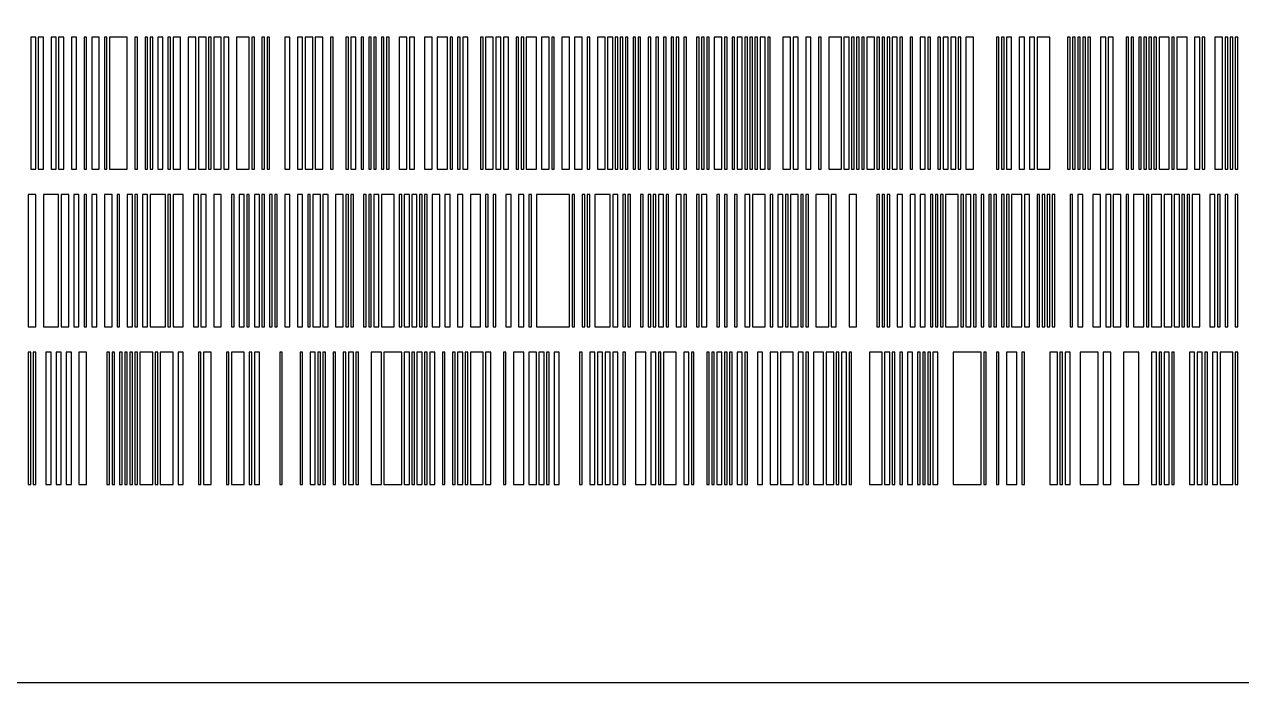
# Model space of a CAD drawing. Header units: metres. Extents: x -150 to 150, y -150 to 150.
# Drawn here: x -43.4 to 76.4, y -150 to -85.2 of the extents above; entities that cross this region are included whole.
import ezdxf

# ---------------------------------------------------------------- set-up
doc = ezdxf.new("R2010")
doc.units = ezdxf.units.M

msp = doc.modelspace()

# ---------------------------------------------------------------- linework, layer by layer
for points in [[(150, 150), (-150, 150), (-150, -150), (150, -150)], [(-42.75, -99.5), (-42.25, -99.5), (-42.25, -86.5), (-42.75, -86.5), (-42.75, -99.5)], [(-42, -99.5), (-41.5, -99.5), (-41.5, -86.5), (-42, -86.5), (-42, -99.5)], [(-40.75, -99.5), (-40.25, -99.5), (-40.25, -86.5), (-40.75, -86.5), (-40.75, -99.5)], [(-40, -99.5), (-39.5, -99.5), (-39.5, -86.5), (-40, -86.5), (-40, -99.5)], [(-38.75, -99.5), (-38.25, -99.5), (-38.25, -86.5), (-38.75, -86.5), (-38.75, -99.5)], [(-37.5, -99.5), (-37.25, -99.5), (-37.25, -86.5), (-37.5, -86.5), (-37.5, -99.5)], [(-36.75, -99.5), (-36, -99.5), (-36, -86.5), (-36.75, -86.5), (-36.75, -99.5)], [(-35.5, -99.5), (-35.25, -99.5), (-35.25, -86.5), (-35.5, -86.5), (-35.5, -99.5)], [(-35, -99.5), (-33.25, -99.5), (-33.25, -86.5), (-35, -86.5), (-35, -99.5)], [(-32.5, -99.5), (-32.25, -99.5), (-32.25, -86.5), (-32.5, -86.5), (-32.5, -99.5)], [(-31.5, -99.5), (-31.25, -99.5), (-31.25, -86.5), (-31.5, -86.5), (-31.5, -99.5)], [(-31, -99.5), (-30.75, -99.5), (-30.75, -86.5), (-31, -86.5), (-31, -99.5)], [(-30.25, -99.5), (-29.75, -99.5), (-29.75, -86.5), (-30.25, -86.5), (-30.25, -99.5)], [(-29.25, -99.5), (-29, -99.5), (-29, -86.5), (-29.25, -86.5), (-29.25, -99.5)], [(-28.75, -99.5), (-28, -99.5), (-28, -86.5), (-28.75, -86.5), (-28.75, -99.5)], [(-27.25, -99.5), (-26.5, -99.5), (-26.5, -86.5), (-27.25, -86.5), (-27.25, -99.5)], [(-26.25, -99.5), (-25.5, -99.5), (-25.5, -86.5), (-26.25, -86.5), (-26.25, -99.5)], [(-25.25, -99.5), (-25, -99.5), (-25, -86.5), (-25.25, -86.5), (-25.25, -99.5)], [(-24.75, -99.5), (-24, -99.5), (-24, -86.5), (-24.75, -86.5), (-24.75, -99.5)], [(-23.75, -99.5), (-23.25, -99.5), (-23.25, -86.5), (-23.75, -86.5), (-23.75, -99.5)], [(-22.5, -99.5), (-21.25, -99.5), (-21.25, -86.5), (-22.5, -86.5), (-22.5, -99.5)], [(-21, -99.5), (-20.75, -99.5), (-20.75, -86.5), (-21, -86.5), (-21, -99.5)], [(-20, -99.5), (-19.75, -99.5), (-19.75, -86.5), (-20, -86.5), (-20, -99.5)], [(-19.5, -99.5), (-19.25, -99.5), (-19.25, -86.5), (-19.5, -86.5), (-19.5, -99.5)], [(-17.75, -99.5), (-17.25, -99.5), (-17.25, -86.5), (-17.75, -86.5), (-17.75, -99.5)], [(-16.5, -99.5), (-16, -99.5), (-16, -86.5), (-16.5, -86.5), (-16.5, -99.5)], [(-15.75, -99.5), (-15, -99.5), (-15, -86.5), (-15.75, -86.5), (-15.75, -99.5)], [(-14.75, -99.5), (-14, -99.5), (-14, -86.5), (-14.75, -86.5), (-14.75, -99.5)], [(-13.25, -99.5), (-13, -99.5), (-13, -86.5), (-13.25, -86.5), (-13.25, -99.5)], [(-11.75, -99.5), (-11.5, -99.5), (-11.5, -86.5), (-11.75, -86.5), (-11.75, -99.5)], [(-11.25, -99.5), (-10.75, -99.5), (-10.75, -86.5), (-11.25, -86.5), (-11.25, -99.5)], [(-10.25, -99.5), (-10, -99.5), (-10, -86.5), (-10.25, -86.5), (-10.25, -99.5)], [(-9.5, -99.5), (-9.25, -99.5), (-9.25, -86.5), (-9.5, -86.5), (-9.5, -99.5)], [(-9, -99.5), (-8.75, -99.5), (-8.75, -86.5), (-9, -86.5), (-9, -99.5)], [(-8.25, -99.5), (-8, -99.5), (-8, -86.5), (-8.25, -86.5), (-8.25, -99.5)], [(-7.75, -99.5), (-7.5, -99.5), (-7.5, -86.5), (-7.75, -86.5), (-7.75, -99.5)], [(-6.5, -99.5), (-5.75, -99.5), (-5.75, -86.5), (-6.5, -86.5), (-6.5, -99.5)], [(-5.5, -99.5), (-5, -99.5), (-5, -86.5), (-5.5, -86.5), (-5.5, -99.5)], [(-4, -99.5), (-3.25, -99.5), (-3.25, -86.5), (-4, -86.5), (-4, -99.5)], [(-2.75, -99.5), (-1.75, -99.5), (-1.75, -86.5), (-2.75, -86.5), (-2.75, -99.5)], [(-1.5, -99.5), (-1.25, -99.5), (-1.25, -86.5), (-1.5, -86.5), (-1.5, -99.5)], [(-0.75, -99.5), (-0.5, -99.5), (-0.5, -86.5), (-0.75, -86.5), (-0.75, -99.5)], [(-0.25, -99.5), (0.25, -99.5), (0.25, -86.5), (-0.25, -86.5), (-0.25, -99.5)], [(1.5, -99.5), (1.75, -99.5), (1.75, -86.5), (1.5, -86.5), (1.5, -99.5)], [(2, -99.5), (2.75, -99.5), (2.75, -86.5), (2, -86.5), (2, -99.5)], [(3, -99.5), (3.5, -99.5), (3.5, -86.5), (3, -86.5), (3, -99.5)], [(3.75, -99.5), (4.25, -99.5), (4.25, -86.5), (3.75, -86.5), (3.75, -99.5)], [(5, -99.5), (5.25, -99.5), (5.25, -86.5), (5, -86.5), (5, -99.5)], [(5.5, -99.5), (5.75, -99.5), (5.75, -86.5), (5.5, -86.5), (5.5, -99.5)], [(6, -99.5), (7, -99.5), (7, -86.5), (6, -86.5), (6, -99.5)], [(7.5, -99.5), (8.25, -99.5), (8.25, -86.5), (7.5, -86.5), (7.5, -99.5)], [(8.5, -99.5), (8.75, -99.5), (8.75, -86.5), (8.5, -86.5), (8.5, -99.5)], [(9.5, -99.5), (10.25, -99.5), (10.25, -86.5), (9.5, -86.5), (9.5, -99.5)], [(10.75, -99.5), (11.5, -99.5), (11.5, -86.5), (10.75, -86.5), (10.75, -99.5)], [(12, -99.5), (12.25, -99.5), (12.25, -86.5), (12, -86.5), (12, -99.5)], [(13, -99.5), (13.75, -99.5), (13.75, -86.5), (13, -86.5), (13, -99.5)], [(14, -99.5), (14.5, -99.5), (14.5, -86.5), (14, -86.5), (14, -99.5)], [(14.75, -99.5), (15, -99.5), (15, -86.5), (14.75, -86.5), (14.75, -99.5)], [(15.25, -99.5), (15.5, -99.5), (15.5, -86.5), (15.25, -86.5), (15.25, -99.5)], [(15.75, -99.5), (16, -99.5), (16, -86.5), (15.75, -86.5), (15.75, -99.5)], [(16.5, -99.5), (16.75, -99.5), (16.75, -86.5), (16.5, -86.5), (16.5, -99.5)], [(17, -99.5), (17.25, -99.5), (17.25, -86.5), (17, -86.5), (17, -99.5)], [(18, -99.5), (18.25, -99.5), (18.25, -86.5), (18, -86.5), (18, -99.5)], [(18.75, -99.5), (19, -99.5), (19, -86.5), (18.75, -86.5), (18.75, -99.5)], [(19.5, -99.5), (19.75, -99.5), (19.75, -86.5), (19.5, -86.5), (19.5, -99.5)], [(20.25, -99.5), (20.5, -99.5), (20.5, -86.5), (20.25, -86.5), (20.25, -99.5)], [(20.75, -99.5), (21, -99.5), (21, -86.5), (20.75, -86.5), (20.75, -99.5)], [(21.5, -99.5), (21.75, -99.5), (21.75, -86.5), (21.5, -86.5), (21.5, -99.5)], [(22.75, -99.5), (23, -99.5), (23, -86.5), (22.75, -86.5), (22.75, -99.5)], [(23.25, -99.5), (23.5, -99.5), (23.5, -86.5), (23.25, -86.5), (23.25, -99.5)], [(23.75, -99.5), (24, -99.5), (24, -86.5), (23.75, -86.5), (23.75, -99.5)], [(24.5, -99.5), (25.25, -99.5), (25.25, -86.5), (24.5, -86.5), (24.5, -99.5)], [(25.5, -99.5), (25.75, -99.5), (25.75, -86.5), (25.5, -86.5), (25.5, -99.5)], [(26.25, -99.5), (26.5, -99.5), (26.5, -86.5), (26.25, -86.5), (26.25, -99.5)], [(26.75, -99.5), (27.25, -99.5), (27.25, -86.5), (26.75, -86.5), (26.75, -99.5)], [(27.5, -99.5), (27.75, -99.5), (27.75, -86.5), (27.5, -86.5), (27.5, -99.5)], [(28, -99.5), (28.25, -99.5), (28.25, -86.5), (28, -86.5), (28, -99.5)], [(28.5, -99.5), (28.75, -99.5), (28.75, -86.5), (28.5, -86.5), (28.5, -99.5)], [(29, -99.5), (29.5, -99.5), (29.5, -86.5), (29, -86.5), (29, -99.5)], [(29.75, -99.5), (30, -99.5), (30, -86.5), (29.75, -86.5), (29.75, -99.5)], [(31.25, -99.5), (32, -99.5), (32, -86.5), (31.25, -86.5), (31.25, -99.5)], [(32.25, -99.5), (32.75, -99.5), (32.75, -86.5), (32.25, -86.5), (32.25, -99.5)], [(33.5, -99.5), (34, -99.5), (34, -86.5), (33.5, -86.5), (33.5, -99.5)], [(34.75, -99.5), (35, -99.5), (35, -86.5), (34.75, -86.5), (34.75, -99.5)], [(35.75, -99.5), (37, -99.5), (37, -86.5), (35.75, -86.5), (35.75, -99.5)], [(37.25, -99.5), (37.75, -99.5), (37.75, -86.5), (37.25, -86.5), (37.25, -99.5)], [(38, -99.5), (38.25, -99.5), (38.25, -86.5), (38, -86.5), (38, -99.5)], [(38.5, -99.5), (38.75, -99.5), (38.75, -86.5), (38.5, -86.5), (38.5, -99.5)], [(39, -99.5), (39.25, -99.5), (39.25, -86.5), (39, -86.5), (39, -99.5)], [(39.5, -99.5), (40.25, -99.5), (40.25, -86.5), (39.5, -86.5), (39.5, -99.5)], [(40.5, -99.5), (40.75, -99.5), (40.75, -86.5), (40.5, -86.5), (40.5, -99.5)], [(41, -99.5), (41.25, -99.5), (41.25, -86.5), (41, -86.5), (41, -99.5)], [(41.5, -99.5), (41.75, -99.5), (41.75, -86.5), (41.5, -86.5), (41.5, -99.5)], [(42, -99.5), (42.5, -99.5), (42.5, -86.5), (42, -86.5), (42, -99.5)], [(42.75, -99.5), (43, -99.5), (43, -86.5), (42.75, -86.5), (42.75, -99.5)], [(43.75, -99.5), (44, -99.5), (44, -86.5), (43.75, -86.5), (43.75, -99.5)], [(44.75, -99.5), (45.25, -99.5), (45.25, -86.5), (44.75, -86.5), (44.75, -99.5)], [(45.5, -99.5), (45.75, -99.5), (45.75, -86.5), (45.5, -86.5), (45.5, -99.5)], [(46.5, -99.5), (46.75, -99.5), (46.75, -86.5), (46.5, -86.5), (46.5, -99.5)], [(47, -99.5), (47.5, -99.5), (47.5, -86.5), (47, -86.5), (47, -99.5)], [(47.75, -99.5), (48.25, -99.5), (48.25, -86.5), (47.75, -86.5), (47.75, -99.5)], [(48.5, -99.5), (48.75, -99.5), (48.75, -86.5), (48.5, -86.5), (48.5, -99.5)], [(49.25, -99.5), (50, -99.5), (50, -86.5), (49.25, -86.5), (49.25, -99.5)], [(52.25, -99.5), (52.5, -99.5), (52.5, -86.5), (52.25, -86.5), (52.25, -99.5)], [(52.75, -99.5), (53, -99.5), (53, -86.5), (52.75, -86.5), (52.75, -99.5)], [(53.25, -99.5), (53.75, -99.5), (53.75, -86.5), (53.25, -86.5), (53.25, -99.5)], [(54.5, -99.5), (55, -99.5), (55, -86.5), (54.5, -86.5), (54.5, -99.5)], [(55.5, -99.5), (56, -99.5), (56, -86.5), (55.5, -86.5), (55.5, -99.5)], [(56.25, -99.5), (57.5, -99.5), (57.5, -86.5), (56.25, -86.5), (56.25, -99.5)], [(59.25, -99.5), (59.5, -99.5), (59.5, -86.5), (59.25, -86.5), (59.25, -99.5)], [(59.75, -99.5), (60, -99.5), (60, -86.5), (59.75, -86.5), (59.75, -99.5)], [(60.25, -99.5), (60.5, -99.5), (60.5, -86.5), (60.25, -86.5), (60.25, -99.5)], [(60.75, -99.5), (61, -99.5), (61, -86.5), (60.75, -86.5), (60.75, -99.5)], [(61.25, -99.5), (61.5, -99.5), (61.5, -86.5), (61.25, -86.5), (61.25, -99.5)], [(62.5, -99.5), (63, -99.5), (63, -86.5), (62.5, -86.5), (62.5, -99.5)], [(63.25, -99.5), (63.75, -99.5), (63.75, -86.5), (63.25, -86.5), (63.25, -99.5)], [(65, -99.5), (65.25, -99.5), (65.25, -86.5), (65, -86.5), (65, -99.5)], [(65.5, -99.5), (65.75, -99.5), (65.75, -86.5), (65.5, -86.5), (65.5, -99.5)], [(66.25, -99.5), (66.5, -99.5), (66.5, -86.5), (66.25, -86.5), (66.25, -99.5)], [(66.75, -99.5), (67, -99.5), (67, -86.5), (66.75, -86.5), (66.75, -99.5)], [(67.25, -99.5), (67.5, -99.5), (67.5, -86.5), (67.25, -86.5), (67.25, -99.5)], [(67.75, -99.5), (68, -99.5), (68, -86.5), (67.75, -86.5), (67.75, -99.5)], [(68.25, -99.5), (69.25, -99.5), (69.25, -86.5), (68.25, -86.5), (68.25, -99.5)], [(69.5, -99.5), (69.75, -99.5), (69.75, -86.5), (69.5, -86.5), (69.5, -99.5)], [(70, -99.5), (71, -99.5), (71, -86.5), (70, -86.5), (70, -99.5)], [(71.75, -99.5), (72.25, -99.5), (72.25, -86.5), (71.75, -86.5), (71.75, -99.5)], [(72.5, -99.5), (72.75, -99.5), (72.75, -86.5), (72.5, -86.5), (72.5, -99.5)], [(73.75, -99.5), (74.5, -99.5), (74.5, -86.5), (73.75, -86.5), (73.75, -99.5)], [(74.75, -99.5), (75, -99.5), (75, -86.5), (74.75, -86.5), (74.75, -99.5)], [(75.25, -99.5), (75.5, -99.5), (75.5, -86.5), (75.25, -86.5), (75.25, -99.5)], [(75.75, -99.5), (76, -99.5), (76, -86.5), (75.75, -86.5), (75.75, -99.5)], [(-43, -115), (-42.25, -115), (-42.25, -102), (-43, -102), (-43, -115)], [(-41.5, -115), (-40, -115), (-40, -102), (-41.5, -102), (-41.5, -115)], [(-39.75, -115), (-39, -115), (-39, -102), (-39.75, -102), (-39.75, -115)], [(-38.5, -115), (-38, -115), (-38, -102), (-38.5, -102), (-38.5, -115)], [(-37.5, -115), (-37.25, -115), (-37.25, -102), (-37.5, -102), (-37.5, -115)], [(-36.75, -115), (-36.25, -115), (-36.25, -102), (-36.75, -102), (-36.75, -115)], [(-35.5, -115), (-34.75, -115), (-34.75, -102), (-35.5, -102), (-35.5, -115)], [(-34.25, -115), (-34, -115), (-34, -102), (-34.25, -102), (-34.25, -115)], [(-33.25, -115), (-32.75, -115), (-32.75, -102), (-33.25, -102), (-33.25, -115)], [(-32.5, -115), (-32.25, -115), (-32.25, -102), (-32.5, -102), (-32.5, -115)], [(-31.75, -115), (-31.25, -115), (-31.25, -102), (-31.75, -102), (-31.75, -115)], [(-31, -115), (-29.5, -115), (-29.5, -102), (-31, -102), (-31, -115)], [(-29.25, -115), (-29, -115), (-29, -102), (-29.25, -102), (-29.25, -115)], [(-28.75, -115), (-27.75, -115), (-27.75, -102), (-28.75, -102), (-28.75, -115)], [(-26.75, -115), (-26.25, -115), (-26.25, -102), (-26.75, -102), (-26.75, -115)], [(-26, -115), (-25.5, -115), (-25.5, -102), (-26, -102), (-26, -115)], [(-24.75, -115), (-24, -115), (-24, -102), (-24.75, -102), (-24.75, -115)], [(-23, -115), (-22.75, -115), (-22.75, -102), (-23, -102), (-23, -115)], [(-22.25, -115), (-21.75, -115), (-21.75, -102), (-22.25, -102), (-22.25, -115)], [(-21.5, -115), (-21.25, -115), (-21.25, -102), (-21.5, -102), (-21.5, -115)], [(-20.75, -115), (-20.25, -115), (-20.25, -102), (-20.75, -102), (-20.75, -115)], [(-20, -115), (-19.75, -115), (-19.75, -102), (-20, -102), (-20, -115)], [(-19.25, -115), (-19, -115), (-19, -102), (-19.25, -102), (-19.25, -115)], [(-18.75, -115), (-18.5, -115), (-18.5, -102), (-18.75, -102), (-18.75, -115)], [(-17.75, -115), (-17.25, -115), (-17.25, -102), (-17.75, -102), (-17.75, -115)], [(-16.5, -115), (-16, -115), (-16, -102), (-16.5, -102), (-16.5, -115)], [(-15.5, -115), (-15.25, -115), (-15.25, -102), (-15.5, -102), (-15.5, -115)], [(-15, -115), (-14.25, -115), (-14.25, -102), (-15, -102), (-15, -115)], [(-14, -115), (-13.5, -115), (-13.5, -102), (-14, -102), (-14, -115)], [(-12.75, -115), (-12, -115), (-12, -102), (-12.75, -102), (-12.75, -115)], [(-11.75, -115), (-11.5, -115), (-11.5, -102), (-11.75, -102), (-11.75, -115)], [(-11.25, -115), (-11, -115), (-11, -102), (-11.25, -102), (-11.25, -115)], [(-10, -115), (-9.75, -115), (-9.75, -102), (-10, -102), (-10, -115)], [(-9.5, -115), (-9.25, -115), (-9.25, -102), (-9.5, -102), (-9.5, -115)], [(-9, -115), (-8.5, -115), (-8.5, -102), (-9, -102), (-9, -115)], [(-8.25, -115), (-7, -115), (-7, -102), (-8.25, -102), (-8.25, -115)], [(-6.5, -115), (-6.25, -115), (-6.25, -102), (-6.5, -102), (-6.5, -115)], [(-6, -115), (-5.5, -115), (-5.5, -102), (-6, -102), (-6, -115)], [(-5.25, -115), (-4.75, -115), (-4.75, -102), (-5.25, -102), (-5.25, -115)], [(-4.5, -115), (-4.25, -115), (-4.25, -102), (-4.5, -102), (-4.5, -115)], [(-4, -115), (-3.75, -115), (-3.75, -102), (-4, -102), (-4, -115)], [(-3.25, -115), (-2.5, -115), (-2.5, -102), (-3.25, -102), (-3.25, -115)], [(-2, -115), (-1.5, -115), (-1.5, -102), (-2, -102), (-2, -115)], [(-0.75, -115), (-0.25, -115), (-0.25, -102), (-0.75, -102), (-0.75, -115)], [(0.5, -115), (1.5, -115), (1.5, -102), (0.5, -102), (0.5, -115)], [(2, -115), (2.25, -115), (2.25, -102), (2, -102), (2, -115)], [(2.75, -115), (3, -115), (3, -102), (2.75, -102), (2.75, -115)], [(4, -115), (4.5, -115), (4.5, -102), (4, -102), (4, -115)], [(5.25, -115), (5.75, -115), (5.75, -102), (5.25, -102), (5.25, -115)], [(6.25, -115), (6.5, -115), (6.5, -102), (6.25, -102), (6.25, -115)], [(7, -115), (10.25, -115), (10.25, -102), (7, -102), (7, -115)], [(10.5, -115), (10.75, -115), (10.75, -102), (10.5, -102), (10.5, -115)], [(11.5, -115), (11.75, -115), (11.75, -102), (11.5, -102), (11.5, -115)], [(12, -115), (12.25, -115), (12.25, -102), (12, -102), (12, -115)], [(12.75, -115), (14.25, -115), (14.25, -102), (12.75, -102), (12.75, -115)], [(14.5, -115), (15, -115), (15, -102), (14.5, -102), (14.5, -115)], [(15.5, -115), (15.75, -115), (15.75, -102), (15.5, -102), (15.5, -115)], [(16, -115), (16.25, -115), (16.25, -102), (16, -102), (16, -115)], [(17.25, -115), (17.5, -115), (17.5, -102), (17.25, -102), (17.25, -115)], [(18, -115), (18.25, -115), (18.25, -102), (18, -102), (18, -115)], [(18.5, -115), (18.75, -115), (18.75, -102), (18.5, -102), (18.5, -115)], [(19, -115), (19.5, -115), (19.5, -102), (19, -102), (19, -115)], [(19.75, -115), (20, -115), (20, -102), (19.75, -102), (19.75, -115)], [(20.75, -115), (21.25, -115), (21.25, -102), (20.75, -102), (20.75, -115)], [(21.5, -115), (21.75, -115), (21.75, -102), (21.5, -102), (21.5, -115)], [(22.75, -115), (23, -115), (23, -102), (22.75, -102), (22.75, -115)], [(23.25, -115), (23.75, -115), (23.75, -102), (23.25, -102), (23.25, -115)], [(24.75, -115), (25, -115), (25, -102), (24.75, -102), (24.75, -115)], [(25.5, -115), (25.75, -115), (25.75, -102), (25.5, -102), (25.5, -115)], [(26.5, -115), (26.75, -115), (26.75, -102), (26.5, -102), (26.5, -115)], [(27.5, -115), (28, -115), (28, -102), (27.5, -102), (27.5, -115)], [(28.25, -115), (29.5, -115), (29.5, -102), (28.25, -102), (28.25, -115)], [(30, -115), (30.25, -115), (30.25, -102), (30, -102), (30, -115)], [(30.75, -115), (31.25, -115), (31.25, -102), (30.75, -102), (30.75, -115)], [(31.5, -115), (31.75, -115), (31.75, -102), (31.5, -102), (31.5, -115)], [(32, -115), (32.75, -115), (32.75, -102), (32, -102), (32, -115)], [(33, -115), (33.25, -115), (33.25, -102), (33, -102), (33, -115)], [(33.5, -115), (33.75, -115), (33.75, -102), (33.5, -102), (33.5, -115)], [(34.5, -115), (35.75, -115), (35.75, -102), (34.5, -102), (34.5, -115)], [(36, -115), (36.5, -115), (36.5, -102), (36, -102), (36, -115)], [(37.75, -115), (38.5, -115), (38.5, -102), (37.75, -102), (37.75, -115)], [(40.5, -115), (40.75, -115), (40.75, -102), (40.5, -102), (40.5, -115)], [(41, -115), (41.25, -115), (41.25, -102), (41, -102), (41, -115)], [(41.5, -115), (41.75, -115), (41.75, -102), (41.5, -102), (41.5, -115)], [(42.5, -115), (43, -115), (43, -102), (42.5, -102), (42.5, -115)], [(43.75, -115), (44.25, -115), (44.25, -102), (43.75, -102), (43.75, -115)], [(44.75, -115), (45.25, -115), (45.25, -102), (44.75, -102), (44.75, -115)], [(45.75, -115), (46, -115), (46, -102), (45.75, -102), (45.75, -115)], [(46.25, -115), (46.5, -115), (46.5, -102), (46.25, -102), (46.25, -115)], [(46.75, -115), (47, -115), (47, -102), (46.75, -102), (46.75, -115)], [(47.25, -115), (48.5, -115), (48.5, -102), (47.25, -102), (47.25, -115)], [(48.75, -115), (49, -115), (49, -102), (48.75, -102), (48.75, -115)], [(49.25, -115), (49.75, -115), (49.75, -102), (49.25, -102), (49.25, -115)], [(50, -115), (50.25, -115), (50.25, -102), (50, -102), (50, -115)], [(50.75, -115), (51, -115), (51, -102), (50.75, -102), (50.75, -115)], [(51.5, -115), (51.75, -115), (51.75, -102), (51.5, -102), (51.5, -115)], [(52, -115), (52.25, -115), (52.25, -102), (52, -102), (52, -115)], [(52.75, -115), (53, -115), (53, -102), (52.75, -102), (52.75, -115)], [(53.25, -115), (53.5, -115), (53.5, -102), (53.25, -102), (53.25, -115)], [(53.75, -115), (54.75, -115), (54.75, -102), (53.75, -102), (53.75, -115)], [(55, -115), (55.5, -115), (55.5, -102), (55, -102), (55, -115)], [(56.25, -115), (56.5, -115), (56.5, -102), (56.25, -102), (56.25, -115)], [(56.75, -115), (57, -115), (57, -102), (56.75, -102), (56.75, -115)], [(57.25, -115), (57.5, -115), (57.5, -102), (57.25, -102), (57.25, -115)], [(57.75, -115), (58, -115), (58, -102), (57.75, -102), (57.75, -115)], [(59.5, -115), (59.75, -115), (59.75, -102), (59.5, -102), (59.5, -115)], [(60.25, -115), (60.75, -115), (60.75, -102), (60.25, -102), (60.25, -115)], [(61.75, -115), (62.5, -115), (62.5, -102), (61.75, -102), (61.75, -115)], [(63, -115), (63.5, -115), (63.5, -102), (63, -102), (63, -115)], [(63.75, -115), (64.5, -115), (64.5, -102), (63.75, -102), (63.75, -115)], [(65, -115), (65.25, -115), (65.25, -102), (65, -102), (65, -115)], [(65.75, -115), (66.75, -115), (66.75, -102), (65.75, -102), (65.75, -115)], [(67, -115), (67.25, -115), (67.25, -102), (67, -102), (67, -115)], [(67.5, -115), (68.5, -115), (68.5, -102), (67.5, -102), (67.5, -115)], [(68.75, -115), (69.5, -115), (69.5, -102), (68.75, -102), (68.75, -115)], [(69.75, -115), (70.25, -115), (70.25, -102), (69.75, -102), (69.75, -115)], [(70.5, -115), (70.75, -115), (70.75, -102), (70.5, -102), (70.5, -115)], [(71, -115), (71.25, -115), (71.25, -102), (71, -102), (71, -115)], [(71.5, -115), (72.25, -115), (72.25, -102), (71.5, -102), (71.5, -115)], [(73.25, -115), (73.75, -115), (73.75, -102), (73.25, -102), (73.25, -115)], [(74, -115), (74.25, -115), (74.25, -102), (74, -102), (74, -115)], [(74.75, -115), (75, -115), (75, -102), (74.75, -102), (74.75, -115)], [(75.75, -115), (76, -115), (76, -102), (75.75, -102), (75.75, -115)], [(-43, -130.5), (-42.75, -130.5), (-42.75, -117.5), (-43, -117.5), (-43, -130.5)], [(-42.5, -130.5), (-42.25, -130.5), (-42.25, -117.5), (-42.5, -117.5), (-42.5, -130.5)], [(-41.25, -130.5), (-40.75, -130.5), (-40.75, -117.5), (-41.25, -117.5), (-41.25, -130.5)], [(-40.25, -130.5), (-39.75, -130.5), (-39.75, -117.5), (-40.25, -117.5), (-40.25, -130.5)], [(-39.25, -130.5), (-38.75, -130.5), (-38.75, -117.5), (-39.25, -117.5), (-39.25, -130.5)], [(-38, -130.5), (-37.25, -130.5), (-37.25, -117.5), (-38, -117.5), (-38, -130.5)], [(-35.25, -130.5), (-35, -130.5), (-35, -117.5), (-35.25, -117.5), (-35.25, -130.5)], [(-34.75, -130.5), (-34.5, -130.5), (-34.5, -117.5), (-34.75, -117.5), (-34.75, -130.5)], [(-34, -130.5), (-33.75, -130.5), (-33.75, -117.5), (-34, -117.5), (-34, -130.5)], [(-33.5, -130.5), (-33.25, -130.5), (-33.25, -117.5), (-33.5, -117.5), (-33.5, -130.5)], [(-33, -130.5), (-32.75, -130.5), (-32.75, -117.5), (-33, -117.5), (-33, -130.5)], [(-32.5, -130.5), (-32.25, -130.5), (-32.25, -117.5), (-32.5, -117.5), (-32.5, -130.5)], [(-32, -130.5), (-30.75, -130.5), (-30.75, -117.5), (-32, -117.5), (-32, -130.5)], [(-30.5, -130.5), (-30.25, -130.5), (-30.25, -117.5), (-30.5, -117.5), (-30.5, -130.5)], [(-30, -130.5), (-28.75, -130.5), (-28.75, -117.5), (-30, -117.5), (-30, -130.5)], [(-28.25, -130.5), (-27.75, -130.5), (-27.75, -117.5), (-28.25, -117.5), (-28.25, -130.5)], [(-26.25, -130.5), (-26, -130.5), (-26, -117.5), (-26.25, -117.5), (-26.25, -130.5)], [(-25.75, -130.5), (-25, -130.5), (-25, -117.5), (-25.75, -117.5), (-25.75, -130.5)], [(-23.5, -130.5), (-23.25, -130.5), (-23.25, -117.5), (-23.5, -117.5), (-23.5, -130.5)], [(-23, -130.5), (-21.75, -130.5), (-21.75, -117.5), (-23, -117.5), (-23, -130.5)], [(-21.25, -130.5), (-21, -130.5), (-21, -117.5), (-21.25, -117.5), (-21.25, -130.5)], [(-20.75, -130.5), (-20.25, -130.5), (-20.25, -117.5), (-20.75, -117.5), (-20.75, -130.5)], [(-18.25, -130.5), (-18, -130.5), (-18, -117.5), (-18.25, -117.5), (-18.25, -130.5)], [(-16.25, -130.5), (-16, -130.5), (-16, -117.5), (-16.25, -117.5), (-16.25, -130.5)], [(-15.25, -130.5), (-14.75, -130.5), (-14.75, -117.5), (-15.25, -117.5), (-15.25, -130.5)], [(-14.5, -130.5), (-14.25, -130.5), (-14.25, -117.5), (-14.5, -117.5), (-14.5, -130.5)], [(-14, -130.5), (-13.75, -130.5), (-13.75, -117.5), (-14, -117.5), (-14, -130.5)], [(-13, -130.5), (-12.75, -130.5), (-12.75, -117.5), (-13, -117.5), (-13, -130.5)], [(-12, -130.5), (-11.75, -130.5), (-11.75, -117.5), (-12, -117.5), (-12, -130.5)], [(-11.5, -130.5), (-11, -130.5), (-11, -117.5), (-11.5, -117.5), (-11.5, -130.5)], [(-10.75, -130.5), (-10.5, -130.5), (-10.5, -117.5), (-10.75, -117.5), (-10.75, -130.5)], [(-9.25, -130.5), (-8.25, -130.5), (-8.25, -117.5), (-9.25, -117.5), (-9.25, -130.5)], [(-8, -130.5), (-6.25, -130.5), (-6.25, -117.5), (-8, -117.5), (-8, -130.5)], [(-6, -130.5), (-5.5, -130.5), (-5.5, -117.5), (-6, -117.5), (-6, -130.5)], [(-5.25, -130.5), (-5, -130.5), (-5, -117.5), (-5.25, -117.5), (-5.25, -130.5)], [(-4.75, -130.5), (-4.25, -130.5), (-4.25, -117.5), (-4.75, -117.5), (-4.75, -130.5)], [(-4, -130.5), (-3.75, -130.5), (-3.75, -117.5), (-4, -117.5), (-4, -130.5)], [(-3.5, -130.5), (-3, -130.5), (-3, -117.5), (-3.5, -117.5), (-3.5, -130.5)], [(-2.25, -130.5), (-2, -130.5), (-2, -117.5), (-2.25, -117.5), (-2.25, -130.5)], [(-1.25, -130.5), (-1, -130.5), (-1, -117.5), (-1.25, -117.5), (-1.25, -130.5)], [(-0.75, -130.5), (-0.25, -130.5), (-0.25, -117.5), (-0.75, -117.5), (-0.75, -130.5)], [(0, -130.5), (0.25, -130.5), (0.25, -117.5), (0, -117.5), (0, -130.5)], [(0.5, -130.5), (1.75, -130.5), (1.75, -117.5), (0.5, -117.5), (0.5, -130.5)], [(2, -130.5), (2.5, -130.5), (2.5, -117.5), (2, -117.5), (2, -130.5)], [(3.75, -130.5), (4, -130.5), (4, -117.5), (3.75, -117.5), (3.75, -130.5)], [(4.75, -130.5), (5.75, -130.5), (5.75, -117.5), (4.75, -117.5), (4.75, -130.5)], [(6.25, -130.5), (7, -130.5), (7, -117.5), (6.25, -117.5), (6.25, -130.5)], [(7.25, -130.5), (7.75, -130.5), (7.75, -117.5), (7.25, -117.5), (7.25, -130.5)], [(8, -130.5), (8.25, -130.5), (8.25, -117.5), (8, -117.5), (8, -130.5)], [(8.75, -130.5), (9.25, -130.5), (9.25, -117.5), (8.75, -117.5), (8.75, -130.5)], [(11.25, -130.5), (11.5, -130.5), (11.5, -117.5), (11.25, -117.5), (11.25, -130.5)], [(12.25, -130.5), (12.75, -130.5), (12.75, -117.5), (12.25, -117.5), (12.25, -130.5)], [(13, -130.5), (13.5, -130.5), (13.5, -117.5), (13, -117.5), (13, -130.5)], [(13.75, -130.5), (14.25, -130.5), (14.25, -117.5), (13.75, -117.5), (13.75, -130.5)], [(14.5, -130.5), (15, -130.5), (15, -117.5), (14.5, -117.5), (14.5, -130.5)], [(15.5, -130.5), (15.75, -130.5), (15.75, -117.5), (15.5, -117.5), (15.5, -130.5)], [(16.75, -130.5), (17.75, -130.5), (17.75, -117.5), (16.75, -117.5), (16.75, -130.5)], [(18.25, -130.5), (18.75, -130.5), (18.75, -117.5), (18.25, -117.5), (18.25, -130.5)], [(19, -130.5), (19.25, -130.5), (19.25, -117.5), (19, -117.5), (19, -130.5)], [(19.5, -130.5), (20.75, -130.5), (20.75, -117.5), (19.5, -117.5), (19.5, -130.5)], [(21.5, -130.5), (22, -130.5), (22, -117.5), (21.5, -117.5), (21.5, -130.5)], [(22.25, -130.5), (22.5, -130.5), (22.5, -117.5), (22.25, -117.5), (22.25, -130.5)], [(23.75, -130.5), (24, -130.5), (24, -117.5), (23.75, -117.5), (23.75, -130.5)], [(24.25, -130.5), (24.5, -130.5), (24.5, -117.5), (24.25, -117.5), (24.25, -130.5)], [(24.75, -130.5), (25.25, -130.5), (25.25, -117.5), (24.75, -117.5), (24.75, -130.5)], [(25.5, -130.5), (25.75, -130.5), (25.75, -117.5), (25.5, -117.5), (25.5, -130.5)], [(26, -130.5), (26.25, -130.5), (26.25, -117.5), (26, -117.5), (26, -130.5)], [(26.75, -130.5), (27.25, -130.5), (27.25, -117.5), (26.75, -117.5), (26.75, -130.5)], [(27.5, -130.5), (27.75, -130.5), (27.75, -117.5), (27.5, -117.5), (27.5, -130.5)], [(28.75, -130.5), (29.25, -130.5), (29.25, -117.5), (28.75, -117.5), (28.75, -130.5)], [(30, -130.5), (30.75, -130.5), (30.75, -117.5), (30, -117.5), (30, -130.5)], [(31, -130.5), (32.25, -130.5), (32.25, -117.5), (31, -117.5), (31, -130.5)], [(32.75, -130.5), (33.25, -130.5), (33.25, -117.5), (32.75, -117.5), (32.75, -130.5)], [(33.5, -130.5), (33.75, -130.5), (33.75, -117.5), (33.5, -117.5), (33.5, -130.5)], [(34.25, -130.5), (35.25, -130.5), (35.25, -117.5), (34.25, -117.5), (34.25, -130.5)], [(35.5, -130.5), (36.25, -130.5), (36.25, -117.5), (35.5, -117.5), (35.5, -130.5)], [(36.5, -130.5), (36.75, -130.5), (36.75, -117.5), (36.5, -117.5), (36.5, -130.5)], [(37, -130.5), (37.5, -130.5), (37.5, -117.5), (37, -117.5), (37, -130.5)], [(37.75, -130.5), (38, -130.5), (38, -117.5), (37.75, -117.5), (37.75, -130.5)], [(39.75, -130.5), (41, -130.5), (41, -117.5), (39.75, -117.5), (39.75, -130.5)], [(41.25, -130.5), (41.75, -130.5), (41.75, -117.5), (41.25, -117.5), (41.25, -130.5)], [(42, -130.5), (42.25, -130.5), (42.25, -117.5), (42, -117.5), (42, -130.5)], [(42.75, -130.5), (43, -130.5), (43, -117.5), (42.75, -117.5), (42.75, -130.5)], [(43.5, -130.5), (44, -130.5), (44, -117.5), (43.5, -117.5), (43.5, -130.5)], [(44.5, -130.5), (44.75, -130.5), (44.75, -117.5), (44.5, -117.5), (44.5, -130.5)], [(45, -130.5), (45.25, -130.5), (45.25, -117.5), (45, -117.5), (45, -130.5)], [(45.5, -130.5), (45.75, -130.5), (45.75, -117.5), (45.5, -117.5), (45.5, -130.5)], [(46, -130.5), (46.5, -130.5), (46.5, -117.5), (46, -117.5), (46, -130.5)], [(48, -130.5), (50.75, -130.5), (50.75, -117.5), (48, -117.5), (48, -130.5)], [(51, -130.5), (51.25, -130.5), (51.25, -117.5), (51, -117.5), (51, -130.5)], [(52.25, -130.5), (52.5, -130.5), (52.5, -117.5), (52.25, -117.5), (52.25, -130.5)], [(53.25, -130.5), (54.25, -130.5), (54.25, -117.5), (53.25, -117.5), (53.25, -130.5)], [(54.75, -130.5), (55, -130.5), (55, -117.5), (54.75, -117.5), (54.75, -130.5)], [(57.5, -130.5), (58.25, -130.5), (58.25, -117.5), (57.5, -117.5), (57.5, -130.5)], [(58.5, -130.5), (58.75, -130.5), (58.75, -117.5), (58.5, -117.5), (58.5, -130.5)], [(59, -130.5), (59.5, -130.5), (59.5, -117.5), (59, -117.5), (59, -130.5)], [(60.5, -130.5), (62.25, -130.5), (62.25, -117.5), (60.5, -117.5), (60.5, -130.5)], [(62.75, -130.5), (63.5, -130.5), (63.5, -117.5), (62.75, -117.5), (62.75, -130.5)], [(64.75, -130.5), (66.25, -130.5), (66.25, -117.5), (64.75, -117.5), (64.75, -130.5)], [(67.5, -130.5), (68, -130.5), (68, -117.5), (67.5, -117.5), (67.5, -130.5)], [(68.25, -130.5), (68.5, -130.5), (68.5, -117.5), (68.25, -117.5), (68.25, -130.5)], [(68.75, -130.5), (69.25, -130.5), (69.25, -117.5), (68.75, -117.5), (68.75, -130.5)], [(69.5, -130.5), (69.75, -130.5), (69.75, -117.5), (69.5, -117.5), (69.5, -130.5)], [(71.25, -130.5), (71.75, -130.5), (71.75, -117.5), (71.25, -117.5), (71.25, -130.5)], [(72, -130.5), (72.5, -130.5), (72.5, -117.5), (72, -117.5), (72, -130.5)], [(72.75, -130.5), (73, -130.5), (73, -117.5), (72.75, -117.5), (72.75, -130.5)], [(73.5, -130.5), (74, -130.5), (74, -117.5), (73.5, -117.5), (73.5, -130.5)], [(74.25, -130.5), (75.5, -130.5), (75.5, -117.5), (74.25, -117.5), (74.25, -130.5)], [(75.75, -130.5), (76, -130.5), (76, -117.5), (75.75, -117.5), (75.75, -130.5)]]:
    msp.add_lwpolyline(points, close=True)

doc.saveas('drawing.dxf')
